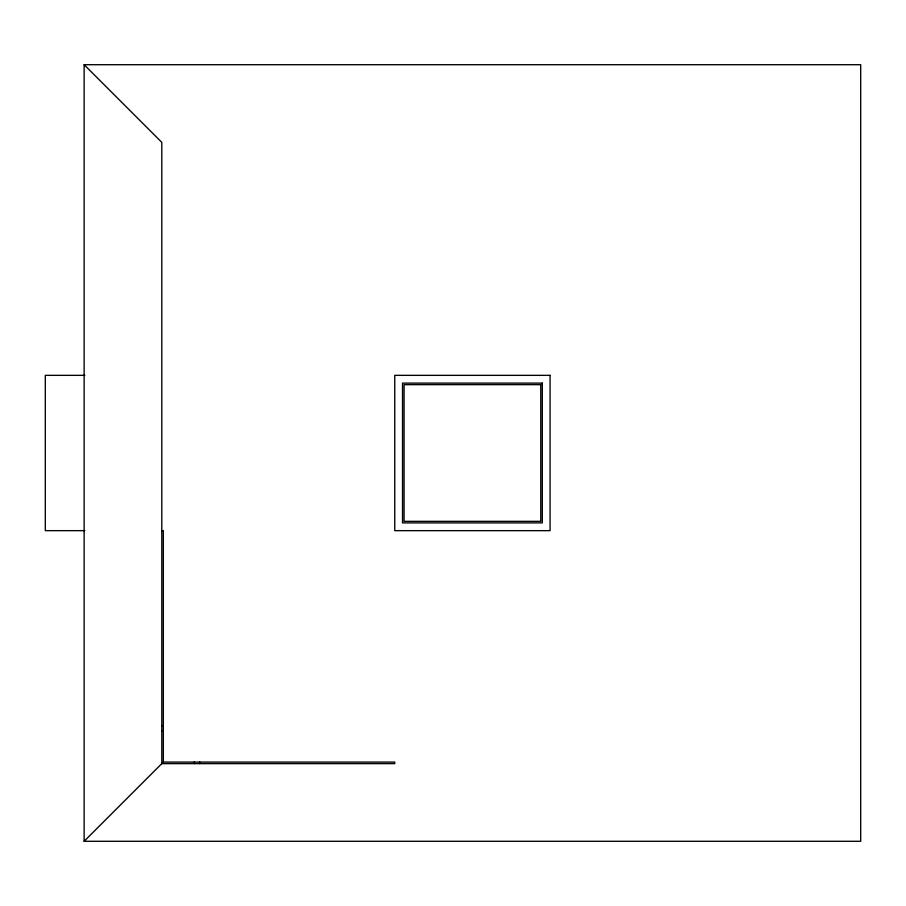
<?xml version="1.0" encoding="UTF-8"?>
<svg xmlns="http://www.w3.org/2000/svg" width="906" height="906" viewBox="0 0 906 906"><rect width="100%" height="100%" fill="white"/><g stroke="black" fill="none" stroke-linecap="round" stroke-linejoin="round"><path stroke-width="1.36" d="M84.133 841.289L84.133 64.711L860.7 64.711L860.7 841.289L84.133 841.289L163.34 762.071L163.34 530.656L161.789 530.656M84.836 375.344L45.3 375.344L45.3 530.656L84.836 530.656M161.789 725.638L163.34 725.638M161.789 731.131L163.34 731.131M163.34 762.071L394.756 762.071L394.756 763.633L161.789 763.633L161.789 142.367L84.133 64.711M199.773 762.071L199.773 763.633M194.28 762.071L194.28 763.633M550.067 375.344L394.756 375.344L394.756 530.656L550.067 530.656L550.067 375.344M542.309 383.113L402.524 383.113L402.524 522.887L542.309 522.887L542.309 383.113M540.757 384.665L404.076 384.665L404.076 521.335L540.757 521.335L540.757 384.665"/></g></svg>
